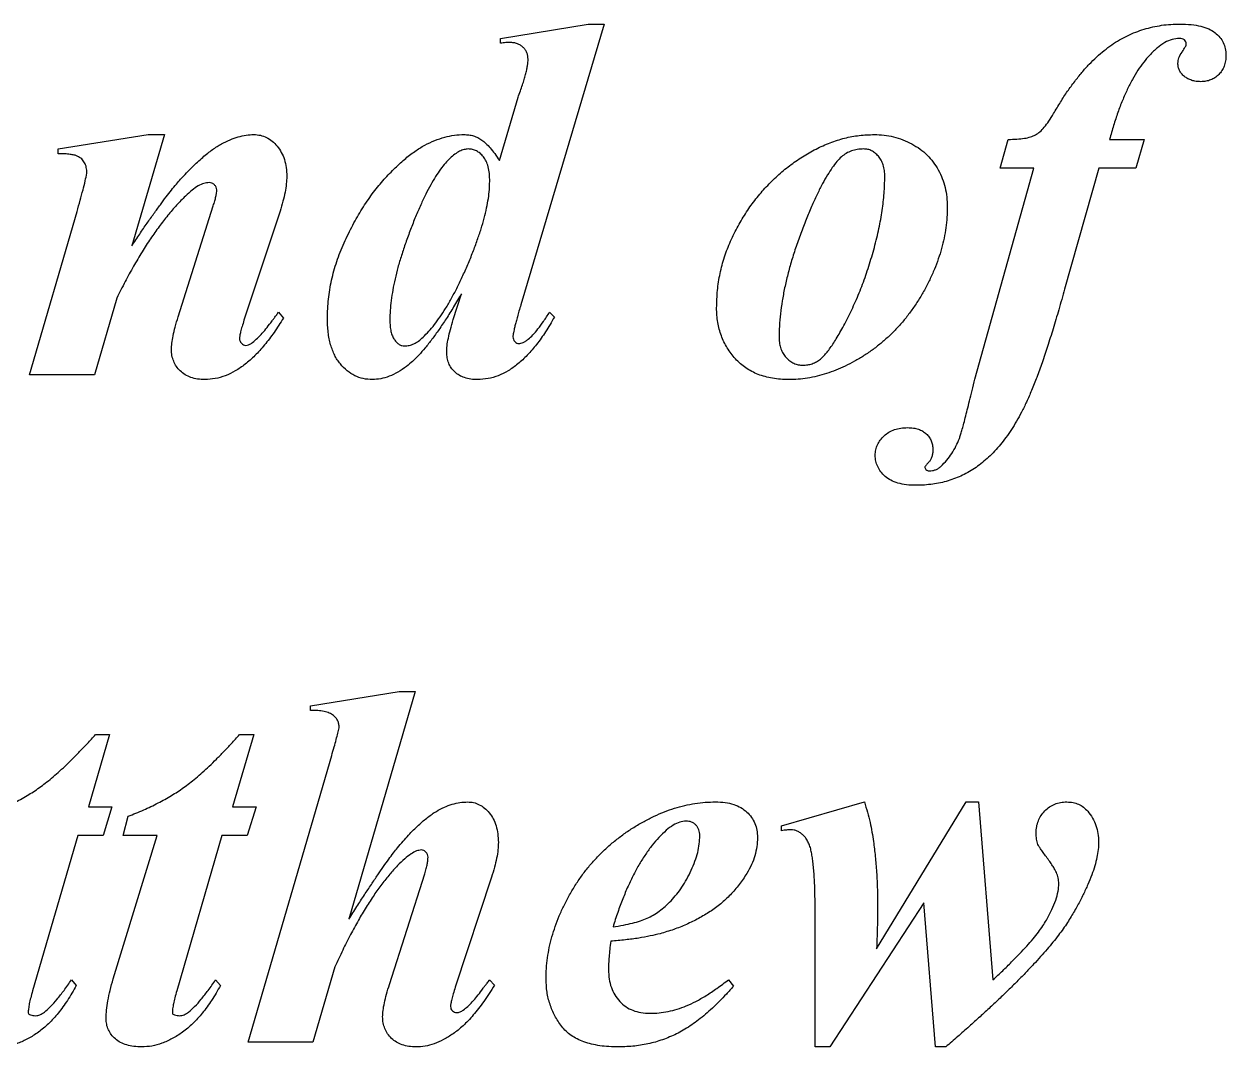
# Model space of a CAD drawing. Header units: inches. Extents: x -8.75 to 0, y -0.78 to 2.88.
# Drawn here: x -4.512 to -3.991, y 1.294 to 1.738 of the extents above; entities that cross this region are included whole.
import ezdxf

# ---------------------------------------------------------------- set-up
doc = ezdxf.new("R2010")
doc.units = ezdxf.units.IN
doc.header["$MEASUREMENT"] = 0

msp = doc.modelspace()

# ---------------------------------------------------------------- linework, layer by layer
at = {"color": 7, "linetype": 'Continuous', "lineweight": 25}
for p, q in [((-4.3054, 1.73146), (-4.26734, 1.73771)), ((-4.26041, 1.73771), (-4.29651, 1.61597)), ((-4.26734, 1.73771), (-4.26041, 1.73771)), ((-4.3054, 1.72938), (-4.3054, 1.73146)), ((-4.30579, 1.67853), (-4.29775, 1.70594)), ((-4.49706, 1.68355), (-4.45813, 1.6898)), ((-4.45107, 1.6898), (-4.4652, 1.64159)), ((-4.45813, 1.6898), (-4.45107, 1.6898)), ((-4.49706, 1.68146), (-4.49706, 1.68355)), ((-4.08873, 1.67521), (-4.08525, 1.68771)), ((-4.04124, 1.68771), (-4.02623, 1.68771)), ((-4.02623, 1.68771), (-4.02984, 1.67521)), ((-4.0997, 1.58377), (-4.07408, 1.67521)), ((-4.07408, 1.67521), (-4.08873, 1.67521)), ((-4.04596, 1.67521), (-4.06077, 1.62277)), ((-4.02984, 1.67521), (-4.04596, 1.67521)), ((-4.44511, 1.61073), (-4.42991, 1.65884)), ((-4.50956, 1.58563), (-4.48896, 1.65637)), ((-4.40094, 1.65659), (-4.41656, 1.60933)), ((-4.32584, 1.60959), (-4.32232, 1.62079)), ((-4.47171, 1.6189), (-4.48141, 1.58563)), ((-4.40156, 1.61271), (-4.39947, 1.61024)), ((-4.28408, 1.61271), (-4.28199, 1.61063)), ((-4.48141, 1.58563), (-4.50956, 1.58563)), ((-4.12141, 1.54536), (-4.12089, 1.54455)), ((-4.38769, 1.44209), (-4.34924, 1.44834)), ((-4.34231, 1.44834), (-4.37112, 1.34955)), ((-4.34924, 1.44834), (-4.34231, 1.44834)), ((-4.38769, 1.44001), (-4.38769, 1.44209)), ((-4.47486, 1.42959), (-4.48398, 1.39834)), ((-4.48095, 1.42959), (-4.47486, 1.42959)), ((-4.41236, 1.42959), (-4.42148, 1.39834)), ((-4.41845, 1.42959), (-4.41236, 1.42959)), ((-4.41477, 1.29626), (-4.37854, 1.42054)), ((-4.48398, 1.39834), (-4.47379, 1.39834)), ((-4.47379, 1.39834), (-4.47763, 1.38584)), ((-4.42148, 1.39834), (-4.41129, 1.39834)), ((-4.41129, 1.39834), (-4.41513, 1.38584)), ((-4.18352, 1.39001), (-4.14758, 1.40043)), ((-4.14228, 1.33672), (-4.10351, 1.40043)), ((-4.10351, 1.40043), (-4.09811, 1.40043)), ((-4.09811, 1.40043), (-4.09186, 1.32328)), ((-4.46894, 1.38584), (-4.46679, 1.39421)), ((-4.18352, 1.38793), (-4.18352, 1.39001)), ((-4.48867, 1.38584), (-4.50823, 1.31846)), ((-4.47763, 1.38584), (-4.48867, 1.38584)), ((-4.47324, 1.3237), (-4.45423, 1.38584)), ((-4.45423, 1.38584), (-4.46894, 1.38584)), ((-4.42617, 1.38584), (-4.44573, 1.31846)), ((-4.41513, 1.38584), (-4.42617, 1.38584)), ((-4.35348, 1.32132), (-4.33821, 1.36924)), ((-4.30924, 1.36778), (-4.32493, 1.32009)), ((-4.1218, 1.35661), (-4.16262, 1.29418)), ((-4.11679, 1.29418), (-4.1218, 1.35661)), ((-4.16894, 1.29418), (-4.16894, 1.35313)), ((-4.37714, 1.32891), (-4.38665, 1.29626)), ((-4.49137, 1.32334), (-4.48928, 1.3208)), ((-4.42887, 1.32334), (-4.42678, 1.3208)), ((-4.31005, 1.32334), (-4.30797, 1.32097)), ((-4.20644, 1.32334), (-4.20436, 1.32058)), ((-4.38665, 1.29626), (-4.41477, 1.29626)), ((-4.16262, 1.29418), (-4.16894, 1.29418)), ((-4.1123, 1.29418), (-4.11679, 1.29418))]:
    msp.add_line(p, q, dxfattribs=at)
for points, knots in [([(-4.06555, 1.69888), (-4.06455, 1.70056), (-4.06261, 1.70382), (-4.05959, 1.7085), (-4.05648, 1.71278), (-4.05336, 1.7167), (-4.05017, 1.72025), (-4.04696, 1.72344), (-4.0437, 1.72625), (-4.04039, 1.72871), (-4.03701, 1.73086), (-4.03352, 1.73266), (-4.02997, 1.73425), (-4.02631, 1.73552), (-4.02255, 1.73649), (-4.0187, 1.73721), (-4.01475, 1.73765), (-4.01208, 1.73769), (-4.01074, 1.73771)], [0, 0, 0, 0, 0.082735, 0.161183, 0.235602, 0.306921, 0.373681, 0.437744, 0.4984, 0.556255, 0.612266, 0.667806, 0.722579, 0.777119, 0.831776, 0.886978, 0.942944, 1, 1, 1, 1]), ([(-4.01074, 1.73771), (-4.0091, 1.73768), (-4.00607, 1.73762), (-4.00188, 1.7369), (-3.99835, 1.73579), (-3.99557, 1.73408), (-3.99344, 1.73203), (-3.99188, 1.7297), (-3.99097, 1.72704), (-3.99087, 1.72517), (-3.99081, 1.7242)], [0, 0, 0, 0, 0.180218, 0.334907, 0.469259, 0.586173, 0.693114, 0.79364, 0.893836, 1, 1, 1, 1]), ([(-4.01096, 1.73146), (-4.01203, 1.73137), (-4.01426, 1.73116), (-4.01754, 1.7297), (-4.02081, 1.72739), (-4.02279, 1.72536), (-4.02385, 1.72427)], [0, 0, 0, 0, 0.210371, 0.440381, 0.699409, 1, 1, 1, 1]), ([(-4.008, 1.72912), (-4.00803, 1.72945), (-4.0081, 1.73012), (-4.00884, 1.73087), (-4.00981, 1.73139), (-4.01056, 1.73144), (-4.01096, 1.73146)], [0, 0, 0, 0, 0.229409, 0.465522, 0.718445, 1, 1, 1, 1]), ([(-4.30123, 1.72971), (-4.30185, 1.72969), (-4.30324, 1.72967), (-4.30463, 1.72948), (-4.3054, 1.72938)], [0, 0, 0, 0, 0.443907, 1, 1, 1, 1]), ([(-4.29339, 1.72248), (-4.29341, 1.72297), (-4.29346, 1.72392), (-4.29385, 1.7253), (-4.29457, 1.72652), (-4.2955, 1.72764), (-4.29669, 1.72854), (-4.29803, 1.72925), (-4.29958, 1.72964), (-4.30066, 1.72968), (-4.30123, 1.72971)], [0, 0, 0, 0, 0.123269, 0.2398328, 0.3559167, 0.4778497, 0.6022909, 0.7279821, 0.8576961, 1, 1, 1, 1]), ([(-4.01165, 1.72066), (-4.01155, 1.72146), (-4.01132, 1.72324), (-4.01012, 1.7252), (-4.00903, 1.72667), (-4.00851, 1.7277), (-4.00808, 1.72846), (-4.00802, 1.72893), (-4.008, 1.72912)], [0, 0, 0, 0, 0.259359, 0.568471, 0.724282, 0.847646, 0.939766, 1, 1, 1, 1]), ([(-4.29775, 1.70594), (-4.29741, 1.70686), (-4.29675, 1.70865), (-4.29585, 1.71121), (-4.29509, 1.71359), (-4.29446, 1.71575), (-4.29401, 1.71773), (-4.29364, 1.71948), (-4.29343, 1.72105), (-4.2934, 1.72202), (-4.29339, 1.72248)], [0, 0, 0, 0, 0.17149, 0.332142, 0.475405, 0.607405, 0.724184, 0.830496, 0.920303, 1, 1, 1, 1]), ([(-4.02385, 1.72427), (-4.02475, 1.72325), (-4.02661, 1.72116), (-4.02909, 1.71761), (-4.03148, 1.71367), (-4.03367, 1.70927), (-4.03579, 1.70449), (-4.03777, 1.69928), (-4.03959, 1.69365), (-4.04068, 1.68974), (-4.04124, 1.68771)], [0, 0, 0, 0, 0.099452, 0.205113, 0.317687, 0.437391, 0.565429, 0.701836, 0.845932, 1, 1, 1, 1]), ([(-4.00172, 1.71271), (-4.00242, 1.71273), (-4.00375, 1.71276), (-4.00565, 1.71325), (-4.00737, 1.71395), (-4.00886, 1.71497), (-4.0101, 1.71618), (-4.01097, 1.71757), (-4.01158, 1.71906), (-4.01162, 1.72012), (-4.01165, 1.72066)], [0, 0, 0, 0, 0.147617, 0.282733, 0.412711, 0.540406, 0.664117, 0.775878, 0.886615, 1, 1, 1, 1]), ([(-3.99081, 1.7242), (-3.99085, 1.72336), (-3.99091, 1.72175), (-3.99151, 1.71947), (-3.9925, 1.71746), (-3.99388, 1.71576), (-3.99553, 1.71438), (-3.99744, 1.71344), (-3.99951, 1.71281), (-4.00096, 1.71275), (-4.00172, 1.71271)], [0, 0, 0, 0, 0.141373, 0.271902, 0.3946932, 0.5170472, 0.6379826, 0.7550465, 0.8732213, 1, 1, 1, 1]), ([(-4.08525, 1.68771), (-4.08398, 1.68772), (-4.08161, 1.68774), (-4.07835, 1.68809), (-4.07564, 1.68868), (-4.07335, 1.68958), (-4.07134, 1.69104), (-4.06943, 1.69309), (-4.06745, 1.69574), (-4.06622, 1.69778), (-4.06555, 1.69888)], [0, 0, 0, 0, 0.156535, 0.291088, 0.403666, 0.497803, 0.592801, 0.706305, 0.841924, 1, 1, 1, 1]), ([(-4.44404, 1.67046), (-4.44319, 1.67137), (-4.44156, 1.67312), (-4.43912, 1.67559), (-4.43678, 1.67784), (-4.43453, 1.67987), (-4.43236, 1.68166), (-4.43026, 1.68322), (-4.42829, 1.68462), (-4.42576, 1.68604), (-4.42274, 1.68755), (-4.41914, 1.68883), (-4.41566, 1.68963), (-4.41338, 1.68974), (-4.41227, 1.6898)], [0, 0, 0, 0, 0.096922, 0.187782, 0.272642, 0.351578, 0.425341, 0.493416, 0.556438, 0.614383, 0.721325, 0.820638, 0.912937, 1, 1, 1, 1]), ([(-4.41227, 1.6898), (-4.41131, 1.68973), (-4.40943, 1.68961), (-4.40673, 1.68861), (-4.40425, 1.687), (-4.4021, 1.68477), (-4.40028, 1.68208), (-4.39892, 1.67895), (-4.39815, 1.67542), (-4.39805, 1.67295), (-4.39801, 1.67167)], [0, 0, 0, 0, 0.11115, 0.220348, 0.332299, 0.453462, 0.580543, 0.710706, 0.849887, 1, 1, 1, 1]), ([(-4.3804, 1.61014), (-4.38031, 1.6129), (-4.38014, 1.61844), (-4.37869, 1.62668), (-4.37647, 1.63488), (-4.37324, 1.64285), (-4.36952, 1.65048), (-4.36546, 1.65757), (-4.36108, 1.66398), (-4.35649, 1.66969), (-4.35178, 1.67465), (-4.34722, 1.67897), (-4.3427, 1.68244), (-4.33831, 1.6852), (-4.33394, 1.68724), (-4.32965, 1.68873), (-4.32537, 1.68961), (-4.32252, 1.68974), (-4.32112, 1.6898)], [0, 0, 0, 0, 0.077147, 0.154624, 0.233275, 0.314144, 0.394438, 0.470385, 0.542388, 0.61097, 0.675117, 0.733484, 0.786256, 0.834058, 0.878285, 0.920578, 0.960784, 1, 1, 1, 1]), ([(-4.32112, 1.6898), (-4.32042, 1.68976), (-4.31905, 1.68969), (-4.31704, 1.68927), (-4.31517, 1.68851), (-4.31337, 1.68741), (-4.31156, 1.68593), (-4.30974, 1.6839), (-4.30774, 1.68143), (-4.30647, 1.67954), (-4.30579, 1.67853)], [0, 0, 0, 0, 0.10479, 0.2066, 0.306934, 0.407996, 0.5217, 0.657981, 0.817059, 1, 1, 1, 1]), ([(-4.21165, 1.6146), (-4.21157, 1.61714), (-4.21142, 1.62217), (-4.21024, 1.62958), (-4.20837, 1.63675), (-4.20567, 1.6436), (-4.20241, 1.6501), (-4.19877, 1.65625), (-4.19468, 1.66194), (-4.19017, 1.66718), (-4.18533, 1.67203), (-4.18008, 1.67635), (-4.1745, 1.68023), (-4.16863, 1.6836), (-4.16249, 1.68634), (-4.15621, 1.68835), (-4.1498, 1.68957), (-4.14548, 1.68972), (-4.14332, 1.6898)], [0, 0, 0, 0, 0.068373, 0.135108, 0.201218, 0.267276, 0.332787, 0.396645, 0.459164, 0.521042, 0.582325, 0.643264, 0.703651, 0.764819, 0.825173, 0.88396, 0.941824, 1, 1, 1, 1]), ([(-4.14332, 1.6898), (-4.1419, 1.68974), (-4.13907, 1.68964), (-4.1349, 1.68887), (-4.13086, 1.6876), (-4.12703, 1.6858), (-4.12344, 1.68364), (-4.12031, 1.68096), (-4.11764, 1.6779), (-4.11547, 1.67446), (-4.11373, 1.67076), (-4.11255, 1.66681), (-4.11175, 1.66268), (-4.11168, 1.65985), (-4.11165, 1.65842)], [0, 0, 0, 0, 0.085554, 0.169688, 0.253802, 0.339259, 0.42356, 0.504942, 0.585336, 0.66653, 0.748481, 0.83034, 0.913832, 1, 1, 1, 1]), ([(-4.31926, 1.68355), (-4.3199, 1.68349), (-4.32122, 1.68337), (-4.32322, 1.68258), (-4.32524, 1.68129), (-4.32653, 1.68017), (-4.32721, 1.67958)], [0, 0, 0, 0, 0.210073, 0.436002, 0.701852, 1, 1, 1, 1]), ([(-4.31002, 1.66948), (-4.31004, 1.67063), (-4.31009, 1.67276), (-4.31059, 1.67572), (-4.31146, 1.67819), (-4.31269, 1.68015), (-4.31412, 1.68168), (-4.31573, 1.68274), (-4.31745, 1.68345), (-4.31866, 1.68351), (-4.31926, 1.68355)], [0, 0, 0, 0, 0.182078, 0.340413, 0.476855, 0.597484, 0.707742, 0.807666, 0.904168, 1, 1, 1, 1]), ([(-4.14784, 1.68355), (-4.14878, 1.6835), (-4.15059, 1.68341), (-4.15318, 1.68279), (-4.15552, 1.68171), (-4.15685, 1.68066), (-4.15751, 1.68013)], [0, 0, 0, 0, 0.267997, 0.517347, 0.757714, 1, 1, 1, 1]), ([(-4.13873, 1.6715), (-4.13876, 1.67241), (-4.13881, 1.67413), (-4.13932, 1.67656), (-4.14021, 1.67866), (-4.14142, 1.68041), (-4.14286, 1.68176), (-4.14439, 1.68281), (-4.14609, 1.68344), (-4.14725, 1.68351), (-4.14784, 1.68355)], [0, 0, 0, 0, 0.1609435, 0.3074854, 0.4401531, 0.5652634, 0.6829995, 0.7919773, 0.894836, 1, 1, 1, 1]), ([(-4.48469, 1.6731), (-4.48472, 1.67393), (-4.48478, 1.67548), (-4.48556, 1.67761), (-4.48689, 1.67935), (-4.48855, 1.68037), (-4.49029, 1.68096), (-4.49213, 1.68125), (-4.49443, 1.68144), (-4.49613, 1.68145), (-4.49706, 1.68146)], [0, 0, 0, 0, 0.143692, 0.268193, 0.387578, 0.517103, 0.59867, 0.70577, 0.838043, 1, 1, 1, 1]), ([(-4.32721, 1.67958), (-4.32791, 1.67887), (-4.3294, 1.67737), (-4.33144, 1.67467), (-4.33358, 1.67153), (-4.3357, 1.66789), (-4.33786, 1.66376), (-4.34001, 1.65914), (-4.34225, 1.65405), (-4.34439, 1.64858), (-4.34644, 1.64299), (-4.34826, 1.63752), (-4.34985, 1.63229), (-4.35108, 1.62726), (-4.35206, 1.62248), (-4.35279, 1.61793), (-4.35324, 1.6136), (-4.35329, 1.61079), (-4.35331, 1.60943)], [0, 0, 0, 0, 0.039058, 0.083585, 0.133213, 0.188862, 0.24975, 0.316963, 0.38981, 0.468983, 0.548747, 0.624553, 0.69647, 0.76437, 0.828593, 0.889258, 0.946036, 1, 1, 1, 1]), ([(-4.15751, 1.68013), (-4.15818, 1.67947), (-4.15964, 1.67804), (-4.1616, 1.67536), (-4.1637, 1.67216), (-4.16583, 1.66836), (-4.16804, 1.66401), (-4.17028, 1.65905), (-4.17262, 1.65355), (-4.17494, 1.64756), (-4.17719, 1.64139), (-4.17914, 1.63523), (-4.18081, 1.62924), (-4.18219, 1.6234), (-4.18323, 1.6177), (-4.18398, 1.61216), (-4.18446, 1.60679), (-4.18453, 1.60325), (-4.18456, 1.60152)], [0, 0, 0, 0, 0.033249, 0.072559, 0.117666, 0.169098, 0.227007, 0.290985, 0.362132, 0.439493, 0.518973, 0.59539, 0.668972, 0.739827, 0.808386, 0.874496, 0.93831, 1, 1, 1, 1]), ([(-4.48896, 1.65637), (-4.48849, 1.65801), (-4.4876, 1.66114), (-4.48639, 1.66557), (-4.48542, 1.6695), (-4.48493, 1.67196), (-4.48469, 1.6731)], [0, 0, 0, 0, 0.297706, 0.565151, 0.797817, 1, 1, 1, 1]), ([(-4.4652, 1.64159), (-4.46406, 1.64328), (-4.46187, 1.64654), (-4.45869, 1.6512), (-4.4557, 1.65543), (-4.45291, 1.65923), (-4.45044, 1.66267), (-4.44811, 1.66564), (-4.44601, 1.6682), (-4.44466, 1.66975), (-4.44404, 1.67046)], [0, 0, 0, 0, 0.170885, 0.328423, 0.473151, 0.60457, 0.722896, 0.827784, 0.920751, 1, 1, 1, 1]), ([(-4.4317, 1.66896), (-4.43245, 1.66888), (-4.4341, 1.66871), (-4.43658, 1.66746), (-4.43928, 1.66561), (-4.44101, 1.66399), (-4.44195, 1.6631)], [0, 0, 0, 0, 0.18595, 0.410703, 0.678753, 1, 1, 1, 1]), ([(-4.42835, 1.66581), (-4.4284, 1.66621), (-4.42851, 1.66704), (-4.42934, 1.66803), (-4.43038, 1.66885), (-4.43126, 1.66893), (-4.4317, 1.66896)], [0, 0, 0, 0, 0.237424, 0.485936, 0.744903, 1, 1, 1, 1]), ([(-4.39801, 1.67167), (-4.39806, 1.67058), (-4.39816, 1.66828), (-4.39869, 1.66465), (-4.39967, 1.66072), (-4.4005, 1.65801), (-4.40094, 1.65659)], [0, 0, 0, 0, 0.211602, 0.448481, 0.711298, 1, 1, 1, 1]), ([(-4.33889, 1.60197), (-4.33807, 1.60279), (-4.33635, 1.60451), (-4.33391, 1.60744), (-4.33148, 1.61076), (-4.32903, 1.61448), (-4.32662, 1.61862), (-4.32427, 1.6232), (-4.32184, 1.62814), (-4.31955, 1.63341), (-4.3173, 1.63873), (-4.31543, 1.64393), (-4.31371, 1.64883), (-4.3124, 1.65348), (-4.31133, 1.65786), (-4.31058, 1.66197), (-4.31014, 1.66582), (-4.31006, 1.66829), (-4.31002, 1.66948)], [0, 0, 0, 0, 0.046849, 0.097576, 0.152756, 0.212232, 0.276295, 0.34511, 0.418793, 0.497432, 0.576186, 0.650511, 0.719564, 0.784401, 0.844447, 0.9007, 0.952007, 1, 1, 1, 1]), ([(-4.16666, 1.59243), (-4.16624, 1.59281), (-4.16533, 1.59362), (-4.164, 1.59509), (-4.16266, 1.5969), (-4.16118, 1.59897), (-4.1597, 1.60137), (-4.15809, 1.60404), (-4.15644, 1.60704), (-4.15413, 1.61149), (-4.15135, 1.61743), (-4.14825, 1.6249), (-4.14559, 1.63275), (-4.1432, 1.64083), (-4.14122, 1.64889), (-4.13982, 1.65674), (-4.13892, 1.66423), (-4.13879, 1.66912), (-4.13873, 1.6715)], [0, 0, 0, 0, 0.019705, 0.042924, 0.069319, 0.09916, 0.132071, 0.168505, 0.208627, 0.25247, 0.344777, 0.439194, 0.536414, 0.636224, 0.735117, 0.828115, 0.916399, 1, 1, 1, 1]), ([(-4.44195, 1.6631), (-4.44325, 1.66181), (-4.44592, 1.65915), (-4.44967, 1.6547), (-4.45345, 1.64987), (-4.45717, 1.64456), (-4.46087, 1.6388), (-4.46453, 1.63258), (-4.46821, 1.62593), (-4.47052, 1.62128), (-4.47171, 1.6189)], [0, 0, 0, 0, 0.1027659, 0.2109917, 0.3258082, 0.4462553, 0.5742688, 0.709207, 0.8507118, 1, 1, 1, 1]), ([(-4.42991, 1.65884), (-4.42967, 1.65958), (-4.42924, 1.66093), (-4.42875, 1.66283), (-4.42842, 1.66442), (-4.42837, 1.66538), (-4.42835, 1.66581)], [0, 0, 0, 0, 0.323477, 0.595772, 0.822213, 1, 1, 1, 1]), ([(-4.11165, 1.65842), (-4.11168, 1.65692), (-4.11175, 1.6539), (-4.11221, 1.64939), (-4.11301, 1.64487), (-4.11407, 1.64035), (-4.11549, 1.63583), (-4.11721, 1.63132), (-4.11925, 1.62681), (-4.12154, 1.62232), (-4.12408, 1.61795), (-4.1269, 1.61382), (-4.12986, 1.6099), (-4.13301, 1.6062), (-4.13641, 1.60279), (-4.14, 1.5996), (-4.14376, 1.59661), (-4.1477, 1.5939), (-4.15174, 1.59149), (-4.15579, 1.58933), (-4.15988, 1.58759), (-4.16397, 1.58612), (-4.16807, 1.58496), (-4.17217, 1.58415), (-4.17628, 1.58364), (-4.17903, 1.58358), (-4.1804, 1.58355)], [0, 0, 0, 0, 0.040288, 0.081046, 0.121912, 0.163592, 0.205763, 0.249164, 0.293302, 0.33884, 0.384474, 0.429222, 0.47316, 0.516609, 0.559725, 0.602707, 0.645492, 0.688706, 0.731235, 0.772081, 0.811808, 0.850842, 0.888714, 0.926191, 0.963211, 1, 1, 1, 1]), ([(-4.32232, 1.62079), (-4.32343, 1.61888), (-4.32557, 1.6152), (-4.32882, 1.61001), (-4.33193, 1.6053), (-4.33498, 1.60112), (-4.33788, 1.59741), (-4.34068, 1.59422), (-4.34334, 1.5915), (-4.34518, 1.58999), (-4.34605, 1.58928)], [0, 0, 0, 0, 0.166689, 0.321572, 0.463639, 0.593517, 0.712745, 0.819775, 0.914969, 1, 1, 1, 1]), ([(-4.06077, 1.62277), (-4.06161, 1.61979), (-4.06322, 1.61402), (-4.0657, 1.60572), (-4.06809, 1.59806), (-4.07047, 1.59106), (-4.07278, 1.58471), (-4.07501, 1.57902), (-4.07719, 1.57397), (-4.07935, 1.56953), (-4.08154, 1.56555), (-4.08378, 1.56189), (-4.08613, 1.55851), (-4.08854, 1.55537), (-4.09105, 1.55249), (-4.09365, 1.54988), (-4.09636, 1.54754), (-4.09914, 1.54544), (-4.10201, 1.54359), (-4.10501, 1.54205), (-4.10809, 1.54068), (-4.11129, 1.53964), (-4.11457, 1.53872), (-4.11799, 1.53816), (-4.12149, 1.53779), (-4.12386, 1.53774), (-4.12506, 1.53771)], [0, 0, 0, 0, 0.080645, 0.155714, 0.225223, 0.289281, 0.347829, 0.4009, 0.448281, 0.490676, 0.529314, 0.566427, 0.602114, 0.63631, 0.6693, 0.701218, 0.732218, 0.762236, 0.791664, 0.820939, 0.849872, 0.879046, 0.908541, 0.938318, 0.968946, 1, 1, 1, 1]), ([(-4.29651, 1.61597), (-4.29679, 1.61507), (-4.29732, 1.61336), (-4.29796, 1.61092), (-4.29863, 1.60878), (-4.29905, 1.60688), (-4.29947, 1.6053), (-4.29972, 1.60399), (-4.2999, 1.60297), (-4.29994, 1.60238), (-4.29996, 1.60213)], [0, 0, 0, 0, 0.197618, 0.375176, 0.531751, 0.667775, 0.782785, 0.875781, 0.947368, 1, 1, 1, 1]), ([(-4.44801, 1.59663), (-4.44796, 1.59751), (-4.44784, 1.59949), (-4.44729, 1.60274), (-4.44636, 1.60655), (-4.44555, 1.60927), (-4.44511, 1.61073)], [0, 0, 0, 0, 0.183214, 0.411654, 0.683026, 1, 1, 1, 1]), ([(-4.39947, 1.61024), (-4.4008, 1.60813), (-4.40333, 1.6041), (-4.40748, 1.59866), (-4.41163, 1.59401), (-4.41588, 1.59024), (-4.42016, 1.58724), (-4.42454, 1.58512), (-4.429, 1.58381), (-4.43201, 1.58363), (-4.43349, 1.58355)], [0, 0, 0, 0, 0.165262, 0.316603, 0.45397, 0.57917, 0.693818, 0.800285, 0.901451, 1, 1, 1, 1]), ([(-4.40497, 1.60819), (-4.40477, 1.60847), (-4.40431, 1.60911), (-4.40353, 1.61013), (-4.40261, 1.61136), (-4.40193, 1.61224), (-4.40156, 1.61271)], [0, 0, 0, 0, 0.18485, 0.41446, 0.680809, 1, 1, 1, 1]), ([(-4.28199, 1.61063), (-4.28323, 1.60849), (-4.28558, 1.6044), (-4.28954, 1.59889), (-4.29354, 1.59418), (-4.29765, 1.59032), (-4.30188, 1.5873), (-4.30622, 1.58515), (-4.31069, 1.58379), (-4.31372, 1.58363), (-4.31523, 1.58355)], [0, 0, 0, 0, 0.164793, 0.315414, 0.4521, 0.576701, 0.691101, 0.797725, 0.899554, 1, 1, 1, 1]), ([(-4.29335, 1.60103), (-4.29267, 1.60164), (-4.29113, 1.60301), (-4.28895, 1.60564), (-4.28656, 1.60894), (-4.28494, 1.61139), (-4.28408, 1.61271)], [0, 0, 0, 0, 0.184584, 0.411206, 0.683426, 1, 1, 1, 1]), ([(-4.1804, 1.58355), (-4.1816, 1.58357), (-4.18396, 1.58361), (-4.18738, 1.58404), (-4.19059, 1.58476), (-4.19361, 1.58573), (-4.19642, 1.587), (-4.199, 1.58857), (-4.20138, 1.59041), (-4.20351, 1.59253), (-4.20542, 1.59483), (-4.20709, 1.59728), (-4.20851, 1.59987), (-4.20963, 1.60258), (-4.21058, 1.6054), (-4.21116, 1.60837), (-4.21158, 1.61144), (-4.21162, 1.61354), (-4.21165, 1.6146)], [0, 0, 0, 0, 0.072878, 0.142298, 0.208199, 0.271692, 0.33365, 0.394303, 0.454151, 0.514931, 0.575502, 0.635011, 0.694027, 0.75313, 0.812473, 0.873468, 0.935645, 1, 1, 1, 1]), ([(-4.41656, 1.60933), (-4.41685, 1.60838), (-4.41736, 1.60669), (-4.418, 1.60441), (-4.41839, 1.60266), (-4.41848, 1.60166), (-4.41852, 1.60125)], [0, 0, 0, 0, 0.355168, 0.638877, 0.854433, 1, 1, 1, 1]), ([(-4.41334, 1.59927), (-4.41263, 1.59984), (-4.41117, 1.60104), (-4.4091, 1.60315), (-4.407, 1.60553), (-4.40567, 1.60728), (-4.40497, 1.60819)], [0, 0, 0, 0, 0.222262, 0.462498, 0.72018, 1, 1, 1, 1]), ([(-4.36093, 1.58355), (-4.36226, 1.58362), (-4.36486, 1.58377), (-4.36858, 1.58513), (-4.37197, 1.58729), (-4.3744, 1.58978), (-4.37615, 1.5921), (-4.3773, 1.59411), (-4.37821, 1.59633), (-4.37905, 1.59871), (-4.37966, 1.6013), (-4.38007, 1.60408), (-4.38034, 1.60704), (-4.38038, 1.60909), (-4.3804, 1.61014)], [0, 0, 0, 0, 0.107255, 0.210945, 0.317543, 0.430964, 0.491424, 0.553406, 0.618559, 0.686565, 0.758175, 0.833959, 0.91447, 1, 1, 1, 1]), ([(-4.35331, 1.60943), (-4.35329, 1.60852), (-4.35324, 1.60684), (-4.3529, 1.6045), (-4.3523, 1.60252), (-4.35145, 1.60092), (-4.35042, 1.59971), (-4.34935, 1.59879), (-4.34818, 1.59822), (-4.34736, 1.59816), (-4.34697, 1.59813)], [0, 0, 0, 0, 0.189628, 0.353585, 0.497208, 0.621783, 0.731936, 0.829237, 0.917058, 1, 1, 1, 1]), ([(-4.32867, 1.5954), (-4.32864, 1.59632), (-4.32857, 1.59836), (-4.32794, 1.60164), (-4.32707, 1.60546), (-4.32627, 1.60815), (-4.32584, 1.60959)], [0, 0, 0, 0, 0.190928, 0.420589, 0.689836, 1, 1, 1, 1]), ([(-4.41852, 1.60125), (-4.41847, 1.6009), (-4.41837, 1.60016), (-4.41768, 1.59924), (-4.41681, 1.59856), (-4.41613, 1.59844), (-4.41581, 1.59839)], [0, 0, 0, 0, 0.249564, 0.517955, 0.78011, 1, 1, 1, 1]), ([(-4.34697, 1.59813), (-4.34629, 1.59817), (-4.34488, 1.59825), (-4.34285, 1.59909), (-4.34078, 1.60026), (-4.33955, 1.60138), (-4.33889, 1.60197)], [0, 0, 0, 0, 0.221935, 0.457154, 0.712169, 1, 1, 1, 1]), ([(-4.29996, 1.60213), (-4.29993, 1.60176), (-4.29985, 1.60099), (-4.2992, 1.60003), (-4.29836, 1.59935), (-4.29769, 1.59923), (-4.29739, 1.59917)], [0, 0, 0, 0, 0.262492, 0.532474, 0.787936, 1, 1, 1, 1]), ([(-4.29739, 1.59917), (-4.29708, 1.5992), (-4.29644, 1.59927), (-4.29543, 1.59962), (-4.29439, 1.60022), (-4.29372, 1.60075), (-4.29335, 1.60103)], [0, 0, 0, 0, 0.2037418, 0.4315322, 0.6960045, 1, 1, 1, 1]), ([(-4.18456, 1.60152), (-4.18453, 1.6007), (-4.18447, 1.59912), (-4.18384, 1.59688), (-4.18292, 1.59484), (-4.18155, 1.59308), (-4.17997, 1.59163), (-4.17818, 1.59059), (-4.17627, 1.58989), (-4.17492, 1.58983), (-4.17424, 1.5898)], [0, 0, 0, 0, 0.141117, 0.271235, 0.399612, 0.526778, 0.652943, 0.768103, 0.883172, 1, 1, 1, 1]), ([(-4.43349, 1.58355), (-4.43457, 1.58358), (-4.43662, 1.58365), (-4.43952, 1.5844), (-4.44208, 1.58555), (-4.44421, 1.58721), (-4.44593, 1.58919), (-4.44711, 1.59149), (-4.4479, 1.59398), (-4.44797, 1.59574), (-4.44801, 1.59663)], [0, 0, 0, 0, 0.147078, 0.280065, 0.40603, 0.527558, 0.646344, 0.760367, 0.878039, 1, 1, 1, 1]), ([(-4.41581, 1.59839), (-4.4154, 1.59844), (-4.41452, 1.59855), (-4.41375, 1.59902), (-4.41334, 1.59927)], [0, 0, 0, 0, 0.462123, 1, 1, 1, 1]), ([(-4.31523, 1.58355), (-4.31624, 1.58357), (-4.31817, 1.58362), (-4.32087, 1.58431), (-4.32326, 1.58529), (-4.32523, 1.58679), (-4.32678, 1.58859), (-4.32787, 1.59066), (-4.32855, 1.59296), (-4.32863, 1.59457), (-4.32867, 1.5954)], [0, 0, 0, 0, 0.150115, 0.286072, 0.410864, 0.531673, 0.648208, 0.761342, 0.877062, 1, 1, 1, 1]), ([(-4.17424, 1.5898), (-4.17355, 1.58983), (-4.17218, 1.58989), (-4.17018, 1.59039), (-4.16832, 1.59124), (-4.16721, 1.59203), (-4.16666, 1.59243)], [0, 0, 0, 0, 0.2553774, 0.5014123, 0.7506427, 1, 1, 1, 1]), ([(-4.34605, 1.58928), (-4.3473, 1.5884), (-4.34968, 1.58673), (-4.35347, 1.58493), (-4.35721, 1.58376), (-4.35971, 1.58362), (-4.36093, 1.58355)], [0, 0, 0, 0, 0.2813673, 0.5374457, 0.7739269, 1, 1, 1, 1]), ([(-4.10637, 1.55806), (-4.10621, 1.55855), (-4.10582, 1.55968), (-4.10524, 1.56164), (-4.10457, 1.56411), (-4.10379, 1.56707), (-4.1029, 1.57053), (-4.10195, 1.5745), (-4.10081, 1.57896), (-4.10008, 1.58211), (-4.0997, 1.58377)], [0, 0, 0, 0, 0.0581024, 0.1348328, 0.2314142, 0.3466922, 0.4806781, 0.6345685, 0.8074713, 1, 1, 1, 1]), ([(-4.1429, 1.5507), (-4.14286, 1.55149), (-4.14278, 1.55306), (-4.14199, 1.5553), (-4.14075, 1.55737), (-4.13905, 1.55921), (-4.13697, 1.56078), (-4.13453, 1.56194), (-4.13175, 1.56259), (-4.12981, 1.56267), (-4.1288, 1.56271)], [0, 0, 0, 0, 0.114104, 0.227332, 0.341218, 0.462919, 0.589106, 0.718226, 0.852892, 1, 1, 1, 1]), ([(-4.1288, 1.56271), (-4.12797, 1.56269), (-4.1264, 1.56264), (-4.12419, 1.56211), (-4.12228, 1.56126), (-4.1207, 1.56008), (-4.11945, 1.55864), (-4.11856, 1.557), (-4.11796, 1.5552), (-4.11792, 1.55393), (-4.1179, 1.55327)], [0, 0, 0, 0, 0.152755, 0.290909, 0.41656, 0.536896, 0.653498, 0.765704, 0.879247, 1, 1, 1, 1]), ([(-4.1179, 1.55327), (-4.11791, 1.5527), (-4.11794, 1.55161), (-4.11826, 1.55008), (-4.11881, 1.54878), (-4.11959, 1.54776), (-4.12041, 1.54702), (-4.12089, 1.54629), (-4.12132, 1.54582), (-4.12139, 1.54549), (-4.12141, 1.54536)], [0, 0, 0, 0, 0.193333, 0.364775, 0.519719, 0.665397, 0.791611, 0.887761, 0.958475, 1, 1, 1, 1]), ([(-4.11435, 1.54598), (-4.11349, 1.54684), (-4.11179, 1.54854), (-4.10963, 1.55146), (-4.10778, 1.55463), (-4.10685, 1.55691), (-4.10637, 1.55806)], [0, 0, 0, 0, 0.24924, 0.494558, 0.744347, 1, 1, 1, 1]), ([(-4.12506, 1.53771), (-4.1265, 1.53774), (-4.12918, 1.5378), (-4.13291, 1.53856), (-4.13607, 1.53973), (-4.13858, 1.54146), (-4.14049, 1.54351), (-4.14188, 1.54574), (-4.14276, 1.54816), (-4.14285, 1.54985), (-4.1429, 1.5507)], [0, 0, 0, 0, 0.173915, 0.325635, 0.458546, 0.579703, 0.691405, 0.796561, 0.896838, 1, 1, 1, 1]), ([(-4.12089, 1.54455), (-4.12068, 1.54439), (-4.12027, 1.54406), (-4.11975, 1.544), (-4.11949, 1.54396)], [0, 0, 0, 0, 0.503339, 1, 1, 1, 1]), ([(-4.11949, 1.54396), (-4.119, 1.54399), (-4.11804, 1.54403), (-4.11668, 1.54445), (-4.11541, 1.54505), (-4.11471, 1.54567), (-4.11435, 1.54598)], [0, 0, 0, 0, 0.2599402, 0.505741, 0.7501913, 1, 1, 1, 1]), ([(-4.37776, 1.43786), (-4.37835, 1.43825), (-4.37962, 1.43908), (-4.38196, 1.43974), (-4.38469, 1.44009), (-4.38665, 1.44004), (-4.38769, 1.44001)], [0, 0, 0, 0, 0.204337, 0.435005, 0.69821, 1, 1, 1, 1]), ([(-4.37529, 1.43259), (-4.37532, 1.43312), (-4.37538, 1.43416), (-4.37583, 1.43562), (-4.37665, 1.43688), (-4.37739, 1.43753), (-4.37776, 1.43786)], [0, 0, 0, 0, 0.265526, 0.514444, 0.752194, 1, 1, 1, 1]), ([(-4.52929, 1.39421), (-4.52703, 1.3951), (-4.52263, 1.39685), (-4.51637, 1.39986), (-4.51059, 1.40308), (-4.50607, 1.406), (-4.50261, 1.40861), (-4.49987, 1.41077), (-4.49705, 1.41328), (-4.49406, 1.41599), (-4.49096, 1.419), (-4.48775, 1.42231), (-4.48436, 1.42583), (-4.4821, 1.42832), (-4.48095, 1.42959)], [0, 0, 0, 0, 0.120172, 0.234507, 0.343418, 0.447385, 0.500336, 0.558038, 0.620076, 0.686978, 0.757998, 0.833949, 0.914855, 1, 1, 1, 1]), ([(-4.46679, 1.39421), (-4.46453, 1.3951), (-4.46013, 1.39685), (-4.45387, 1.39986), (-4.44809, 1.40308), (-4.44357, 1.406), (-4.44011, 1.40861), (-4.43737, 1.41077), (-4.43455, 1.41328), (-4.43156, 1.41599), (-4.42846, 1.419), (-4.42525, 1.42231), (-4.42186, 1.42583), (-4.4196, 1.42832), (-4.41845, 1.42959)], [0, 0, 0, 0, 0.120172, 0.234507, 0.343418, 0.447385, 0.500336, 0.558038, 0.620076, 0.686978, 0.757998, 0.833949, 0.914855, 1, 1, 1, 1]), ([(-4.37854, 1.42054), (-4.37818, 1.42178), (-4.37749, 1.42409), (-4.37664, 1.42735), (-4.37586, 1.43011), (-4.37547, 1.43182), (-4.37529, 1.43259)], [0, 0, 0, 0, 0.3096075, 0.5798246, 0.8095431, 1, 1, 1, 1]), ([(-4.34999, 1.38057), (-4.34919, 1.38151), (-4.34765, 1.38332), (-4.34535, 1.3859), (-4.34309, 1.38821), (-4.34094, 1.3903), (-4.33889, 1.39216), (-4.33692, 1.39379), (-4.33502, 1.39516), (-4.33267, 1.39667), (-4.32978, 1.39814), (-4.32635, 1.39947), (-4.32296, 1.40026), (-4.32072, 1.40037), (-4.31962, 1.40043)], [0, 0, 0, 0, 0.098594, 0.190898, 0.276935, 0.356828, 0.430658, 0.499201, 0.561431, 0.618084, 0.722633, 0.821089, 0.911954, 1, 1, 1, 1]), ([(-4.31962, 1.40043), (-4.31873, 1.40038), (-4.31697, 1.40027), (-4.31446, 1.39928), (-4.31215, 1.39776), (-4.3101, 1.39565), (-4.30839, 1.39306), (-4.30712, 1.39002), (-4.30643, 1.38657), (-4.30633, 1.38414), (-4.30628, 1.38288)], [0, 0, 0, 0, 0.108195, 0.214475, 0.325674, 0.444897, 0.572296, 0.703214, 0.845636, 1, 1, 1, 1]), ([(-4.28561, 1.32367), (-4.28557, 1.32519), (-4.28551, 1.32824), (-4.28499, 1.3328), (-4.28424, 1.33738), (-4.28306, 1.34193), (-4.28164, 1.34651), (-4.27986, 1.35106), (-4.27782, 1.35564), (-4.27541, 1.36016), (-4.27277, 1.3646), (-4.26988, 1.36883), (-4.26673, 1.37283), (-4.26335, 1.37659), (-4.25976, 1.38017), (-4.25591, 1.38347), (-4.25186, 1.38659), (-4.24759, 1.38943), (-4.2432, 1.39197), (-4.23879, 1.39424), (-4.23437, 1.39617), (-4.22992, 1.3977), (-4.22549, 1.39891), (-4.22104, 1.3998), (-4.21659, 1.40034), (-4.21361, 1.4004), (-4.21214, 1.40043)], [0, 0, 0, 0, 0.039082, 0.078362, 0.117989, 0.158248, 0.199189, 0.24105, 0.28388, 0.328057, 0.3726, 0.416552, 0.459861, 0.503325, 0.546527, 0.59004, 0.633619, 0.677877, 0.721755, 0.764051, 0.805409, 0.845552, 0.884872, 0.923553, 0.962033, 1, 1, 1, 1]), ([(-4.21214, 1.40043), (-4.21072, 1.40039), (-4.20805, 1.40032), (-4.20433, 1.39945), (-4.20112, 1.39811), (-4.19852, 1.39614), (-4.19647, 1.3938), (-4.19497, 1.39113), (-4.1941, 1.38814), (-4.19399, 1.38607), (-4.19394, 1.385)], [0, 0, 0, 0, 0.157556, 0.296643, 0.423401, 0.542675, 0.6567, 0.76879, 0.880952, 1, 1, 1, 1]), ([(-4.14758, 1.40043), (-4.14713, 1.39893), (-4.14623, 1.396), (-4.14512, 1.39165), (-4.14427, 1.38742), (-4.14385, 1.38464), (-4.14365, 1.38327)], [0, 0, 0, 0, 0.265917, 0.521276, 0.764347, 1, 1, 1, 1]), ([(-4.07311, 1.38702), (-4.07307, 1.38792), (-4.073, 1.38969), (-4.07223, 1.39222), (-4.07106, 1.39454), (-4.06938, 1.39657), (-4.0674, 1.39831), (-4.06508, 1.39953), (-4.06253, 1.40032), (-4.06074, 1.40039), (-4.05982, 1.40043)], [0, 0, 0, 0, 0.1288, 0.251145, 0.372863, 0.4982, 0.624327, 0.745395, 0.869659, 1, 1, 1, 1]), ([(-4.05982, 1.40043), (-4.05892, 1.40038), (-4.05717, 1.40029), (-4.0547, 1.39951), (-4.05249, 1.39826), (-4.05135, 1.39704), (-4.05077, 1.39642)], [0, 0, 0, 0, 0.265587, 0.512405, 0.752218, 1, 1, 1, 1]), ([(-4.22493, 1.39209), (-4.22584, 1.39199), (-4.2278, 1.39177), (-4.2307, 1.3903), (-4.23374, 1.38805), (-4.23564, 1.38609), (-4.23668, 1.38503)], [0, 0, 0, 0, 0.195013, 0.416861, 0.68378, 1, 1, 1, 1]), ([(-4.21894, 1.38575), (-4.21895, 1.38621), (-4.21898, 1.38711), (-4.21933, 1.38837), (-4.21982, 1.38951), (-4.22061, 1.39042), (-4.22151, 1.39118), (-4.22255, 1.39171), (-4.2237, 1.39205), (-4.22451, 1.39208), (-4.22493, 1.39209)], [0, 0, 0, 0, 0.142801, 0.272978, 0.397465, 0.51751, 0.637554, 0.753126, 0.873718, 1, 1, 1, 1]), ([(-4.05077, 1.39642), (-4.05004, 1.39545), (-4.0486, 1.39352), (-4.0471, 1.39024), (-4.04618, 1.38673), (-4.04608, 1.38431), (-4.04602, 1.38308)], [0, 0, 0, 0, 0.252425, 0.498304, 0.744677, 1, 1, 1, 1]), ([(-4.17952, 1.38835), (-4.18012, 1.38833), (-4.18146, 1.38828), (-4.18279, 1.38805), (-4.18352, 1.38793)], [0, 0, 0, 0, 0.444878, 1, 1, 1, 1]), ([(-4.1706, 1.37897), (-4.17077, 1.37971), (-4.1711, 1.38111), (-4.17191, 1.38301), (-4.17282, 1.38468), (-4.17403, 1.38597), (-4.17529, 1.38703), (-4.17664, 1.38781), (-4.17807, 1.38824), (-4.17904, 1.38831), (-4.17952, 1.38835)], [0, 0, 0, 0, 0.16118, 0.307011, 0.4413, 0.566326, 0.683531, 0.792751, 0.897118, 1, 1, 1, 1]), ([(-4.07232, 1.38197), (-4.07255, 1.38273), (-4.07304, 1.38438), (-4.07308, 1.3861), (-4.07311, 1.38702)], [0, 0, 0, 0, 0.465173, 1, 1, 1, 1]), ([(-4.30628, 1.38288), (-4.30632, 1.3818), (-4.30641, 1.37952), (-4.30702, 1.37592), (-4.30792, 1.37195), (-4.30878, 1.36921), (-4.30924, 1.36778)], [0, 0, 0, 0, 0.209004, 0.443557, 0.70733, 1, 1, 1, 1]), ([(-4.25657, 1.34626), (-4.25506, 1.34649), (-4.2522, 1.34693), (-4.24822, 1.34782), (-4.24475, 1.34875), (-4.24175, 1.34994), (-4.23902, 1.35134), (-4.23644, 1.35311), (-4.23385, 1.35515), (-4.23133, 1.3576), (-4.22889, 1.36039), (-4.2266, 1.36354), (-4.22449, 1.36702), (-4.22261, 1.37078), (-4.221, 1.37463), (-4.2198, 1.37843), (-4.21908, 1.38213), (-4.21899, 1.38456), (-4.21894, 1.38575)], [0, 0, 0, 0, 0.076865, 0.145034, 0.205136, 0.257311, 0.307089, 0.35899, 0.414116, 0.473151, 0.535406, 0.600225, 0.668527, 0.740015, 0.811443, 0.877706, 0.940411, 1, 1, 1, 1]), ([(-4.23668, 1.38503), (-4.23768, 1.38391), (-4.23972, 1.3816), (-4.24249, 1.37773), (-4.24518, 1.37348), (-4.2477, 1.36881), (-4.25015, 1.36377), (-4.25241, 1.3583), (-4.25461, 1.35245), (-4.2559, 1.34836), (-4.25657, 1.34626)], [0, 0, 0, 0, 0.102496, 0.210714, 0.32463, 0.445355, 0.572975, 0.707181, 0.84953, 1, 1, 1, 1]), ([(-4.19394, 1.385), (-4.194, 1.38367), (-4.19411, 1.38101), (-4.19501, 1.37705), (-4.19643, 1.37314), (-4.19782, 1.37069), (-4.19853, 1.36944)], [0, 0, 0, 0, 0.242528, 0.485953, 0.737487, 1, 1, 1, 1]), ([(-4.14365, 1.38327), (-4.14337, 1.38113), (-4.14279, 1.37668), (-4.14227, 1.36973), (-4.14189, 1.36227), (-4.14187, 1.35712), (-4.14186, 1.35446)], [0, 0, 0, 0, 0.224755, 0.465542, 0.723895, 1, 1, 1, 1]), ([(-4.04602, 1.38308), (-4.04606, 1.382), (-4.04615, 1.37976), (-4.04675, 1.3763), (-4.04766, 1.3726), (-4.04898, 1.36866), (-4.05069, 1.3645), (-4.05276, 1.36009), (-4.05516, 1.35544), (-4.05748, 1.35142), (-4.05955, 1.34803), (-4.06141, 1.34534), (-4.06351, 1.34253), (-4.06586, 1.33959), (-4.06838, 1.33648), (-4.07121, 1.33329), (-4.07425, 1.32996), (-4.07753, 1.32648), (-4.08106, 1.3229), (-4.08482, 1.31916), (-4.08881, 1.3153), (-4.09305, 1.31133), (-4.09752, 1.30722), (-4.10222, 1.30297), (-4.10718, 1.29861), (-4.11057, 1.29567), (-4.1123, 1.29418)], [0, 0, 0, 0, 0.028431, 0.059206, 0.092578, 0.12911, 0.168715, 0.211421, 0.257577, 0.307142, 0.33379, 0.362653, 0.393384, 0.426647, 0.461883, 0.499259, 0.539233, 0.581007, 0.625603, 0.672021, 0.721081, 0.772187, 0.825544, 0.881561, 0.939648, 1, 1, 1, 1]), ([(-4.06327, 1.36504), (-4.06332, 1.36585), (-4.06343, 1.36751), (-4.06417, 1.36956), (-4.06507, 1.3713), (-4.06603, 1.37286), (-4.06723, 1.37466), (-4.06866, 1.37654), (-4.07002, 1.37837), (-4.07108, 1.37994), (-4.07187, 1.38106), (-4.0722, 1.38172), (-4.07232, 1.38197)], [0, 0, 0, 0, 0.124332, 0.254807, 0.331755, 0.425433, 0.53616, 0.665119, 0.789406, 0.886707, 0.956665, 1, 1, 1, 1]), ([(-4.37112, 1.34955), (-4.36995, 1.35138), (-4.3677, 1.3549), (-4.36446, 1.35996), (-4.36141, 1.36451), (-4.35866, 1.36864), (-4.35617, 1.3723), (-4.35387, 1.37545), (-4.35188, 1.37819), (-4.35058, 1.37982), (-4.34999, 1.38057)], [0, 0, 0, 0, 0.173877, 0.333793, 0.479504, 0.611991, 0.729823, 0.833527, 0.924039, 1, 1, 1, 1]), ([(-4.33967, 1.37959), (-4.34037, 1.37949), (-4.34197, 1.37925), (-4.34439, 1.37781), (-4.34712, 1.37562), (-4.34897, 1.3738), (-4.34999, 1.37279)], [0, 0, 0, 0, 0.166187, 0.382288, 0.65827, 1, 1, 1, 1]), ([(-4.33674, 1.37644), (-4.33679, 1.37684), (-4.33687, 1.37766), (-4.33763, 1.37863), (-4.33852, 1.37947), (-4.3393, 1.37955), (-4.33967, 1.37959)], [0, 0, 0, 0, 0.253161, 0.511631, 0.767134, 1, 1, 1, 1]), ([(-4.33821, 1.36924), (-4.33799, 1.37001), (-4.33757, 1.37142), (-4.33711, 1.37338), (-4.33683, 1.37502), (-4.33677, 1.376), (-4.33674, 1.37644)], [0, 0, 0, 0, 0.326208, 0.598677, 0.822608, 1, 1, 1, 1]), ([(-4.16894, 1.35313), (-4.16895, 1.35457), (-4.16896, 1.35735), (-4.16902, 1.36135), (-4.16915, 1.36506), (-4.16935, 1.36844), (-4.16956, 1.37152), (-4.16986, 1.37428), (-4.17017, 1.37674), (-4.17046, 1.37826), (-4.1706, 1.37897)], [0, 0, 0, 0, 0.166934, 0.321333, 0.463249, 0.595251, 0.713558, 0.820838, 0.915805, 1, 1, 1, 1]), ([(-4.34999, 1.37279), (-4.35114, 1.37156), (-4.35351, 1.369), (-4.35688, 1.36472), (-4.3603, 1.35999), (-4.36367, 1.35472), (-4.36706, 1.34899), (-4.37044, 1.34275), (-4.37387, 1.33603), (-4.37603, 1.33133), (-4.37714, 1.32891)], [0, 0, 0, 0, 0.097381, 0.201941, 0.314889, 0.435268, 0.563663, 0.700252, 0.84603, 1, 1, 1, 1]), ([(-4.19853, 1.36944), (-4.19962, 1.36778), (-4.20178, 1.36452), (-4.2056, 1.3601), (-4.20981, 1.35616), (-4.21448, 1.35279), (-4.21945, 1.34981), (-4.22474, 1.34727), (-4.23028, 1.34501), (-4.23414, 1.34387), (-4.23609, 1.3433)], [0, 0, 0, 0, 0.126688, 0.250228, 0.372514, 0.49468, 0.617641, 0.742739, 0.869822, 1, 1, 1, 1]), ([(-4.09186, 1.32328), (-4.09043, 1.32459), (-4.08767, 1.32712), (-4.08383, 1.33092), (-4.08036, 1.33449), (-4.07725, 1.33781), (-4.07453, 1.34093), (-4.07223, 1.34387), (-4.07025, 1.34654), (-4.06827, 1.34978), (-4.06632, 1.35349), (-4.0646, 1.35767), (-4.06349, 1.36147), (-4.06334, 1.36391), (-4.06327, 1.36504)], [0, 0, 0, 0, 0.112498, 0.216486, 0.312924, 0.400521, 0.480274, 0.552315, 0.616677, 0.672834, 0.772058, 0.858883, 0.934341, 1, 1, 1, 1]), ([(-4.14186, 1.35446), (-4.14187, 1.35337), (-4.14189, 1.35091), (-4.14195, 1.34686), (-4.14208, 1.34204), (-4.14221, 1.33858), (-4.14228, 1.33672)], [0, 0, 0, 0, 0.185269, 0.41458, 0.686149, 1, 1, 1, 1]), ([(-4.25755, 1.34001), (-4.2577, 1.33883), (-4.25798, 1.33657), (-4.25826, 1.33333), (-4.25848, 1.33041), (-4.25851, 1.32857), (-4.25852, 1.32771)], [0, 0, 0, 0, 0.289329, 0.553966, 0.789077, 1, 1, 1, 1]), ([(-4.23609, 1.3433), (-4.23753, 1.34295), (-4.24062, 1.3422), (-4.24565, 1.3413), (-4.25137, 1.34057), (-4.25542, 1.3402), (-4.25755, 1.34001)], [0, 0, 0, 0, 0.20459, 0.439082, 0.704993, 1, 1, 1, 1]), ([(-4.47636, 1.30658), (-4.47632, 1.30777), (-4.47623, 1.31033), (-4.47558, 1.31438), (-4.47461, 1.31891), (-4.47371, 1.32205), (-4.47324, 1.3237)], [0, 0, 0, 0, 0.205405, 0.439032, 0.704171, 1, 1, 1, 1]), ([(-4.25406, 1.29418), (-4.2555, 1.2942), (-4.25825, 1.29423), (-4.26221, 1.29467), (-4.26584, 1.29533), (-4.26912, 1.29631), (-4.27207, 1.29757), (-4.27467, 1.2991), (-4.27693, 1.30091), (-4.27941, 1.30371), (-4.28189, 1.30759), (-4.28402, 1.31265), (-4.28538, 1.31804), (-4.28553, 1.32177), (-4.28561, 1.32367)], [0, 0, 0, 0, 0.087244, 0.167641, 0.242272, 0.311244, 0.376044, 0.436772, 0.49455, 0.55161, 0.663388, 0.773209, 0.884729, 1, 1, 1, 1]), ([(-4.25852, 1.32771), (-4.25848, 1.32634), (-4.25839, 1.32371), (-4.25741, 1.32), (-4.25592, 1.31667), (-4.25373, 1.31387), (-4.25109, 1.31153), (-4.24791, 1.30995), (-4.24437, 1.30892), (-4.24186, 1.30881), (-4.24055, 1.30876)], [0, 0, 0, 0, 0.138619, 0.267658, 0.388404, 0.508312, 0.626725, 0.744958, 0.866809, 1, 1, 1, 1]), ([(-4.48928, 1.3208), (-4.49051, 1.31864), (-4.49287, 1.31449), (-4.49691, 1.30895), (-4.50111, 1.30428), (-4.50552, 1.30058), (-4.51001, 1.29776), (-4.51447, 1.2957), (-4.51892, 1.29441), (-4.5219, 1.29425), (-4.52337, 1.29418)], [0, 0, 0, 0, 0.164549, 0.315664, 0.452911, 0.579345, 0.695512, 0.802853, 0.903381, 1, 1, 1, 1]), ([(-4.50823, 1.31846), (-4.50851, 1.31748), (-4.50903, 1.31564), (-4.50962, 1.31307), (-4.51001, 1.31088), (-4.51009, 1.30953), (-4.51012, 1.30892)], [0, 0, 0, 0, 0.315165, 0.585756, 0.812505, 1, 1, 1, 1]), ([(-4.50309, 1.30931), (-4.50219, 1.31009), (-4.50022, 1.31178), (-4.49745, 1.315), (-4.4944, 1.31888), (-4.49242, 1.32179), (-4.49137, 1.32334)], [0, 0, 0, 0, 0.1935158, 0.4247589, 0.6927919, 1, 1, 1, 1]), ([(-4.42678, 1.3208), (-4.42801, 1.31864), (-4.43037, 1.31449), (-4.43441, 1.30895), (-4.43861, 1.30428), (-4.44302, 1.30058), (-4.44751, 1.29776), (-4.45197, 1.2957), (-4.45642, 1.29441), (-4.4594, 1.29425), (-4.46087, 1.29418)], [0, 0, 0, 0, 0.164549, 0.315664, 0.452911, 0.579345, 0.695512, 0.802853, 0.903381, 1, 1, 1, 1]), ([(-4.44573, 1.31846), (-4.44601, 1.31748), (-4.44653, 1.31564), (-4.44712, 1.31307), (-4.44751, 1.31088), (-4.44759, 1.30953), (-4.44762, 1.30892)], [0, 0, 0, 0, 0.315165, 0.585756, 0.812505, 1, 1, 1, 1]), ([(-4.44059, 1.30931), (-4.43969, 1.31009), (-4.43772, 1.31178), (-4.43495, 1.315), (-4.4319, 1.31888), (-4.42992, 1.32179), (-4.42887, 1.32334)], [0, 0, 0, 0, 0.1935158, 0.4247589, 0.6927919, 1, 1, 1, 1]), ([(-4.35644, 1.30726), (-4.35639, 1.30818), (-4.35629, 1.31019), (-4.35568, 1.31345), (-4.35477, 1.31724), (-4.35393, 1.3199), (-4.35348, 1.32132)], [0, 0, 0, 0, 0.190139, 0.419159, 0.688586, 1, 1, 1, 1]), ([(-4.30797, 1.32097), (-4.30874, 1.31974), (-4.31024, 1.31735), (-4.31256, 1.31396), (-4.31482, 1.31087), (-4.31708, 1.30808), (-4.31931, 1.30559), (-4.32149, 1.30337), (-4.32369, 1.30153), (-4.32644, 1.29943), (-4.32988, 1.29738), (-4.33397, 1.29555), (-4.33797, 1.2944), (-4.34063, 1.29425), (-4.34192, 1.29418)], [0, 0, 0, 0, 0.096691, 0.187562, 0.272718, 0.351723, 0.426334, 0.494711, 0.55819, 0.616931, 0.724725, 0.823275, 0.914478, 1, 1, 1, 1]), ([(-4.32493, 1.32009), (-4.32524, 1.31914), (-4.32581, 1.3174), (-4.32645, 1.31504), (-4.3269, 1.3132), (-4.32698, 1.31214), (-4.32701, 1.31169)], [0, 0, 0, 0, 0.346514, 0.630526, 0.845425, 1, 1, 1, 1]), ([(-4.32148, 1.31016), (-4.32083, 1.31067), (-4.31945, 1.31175), (-4.31746, 1.31373), (-4.31545, 1.31612), (-4.31415, 1.31789), (-4.31347, 1.31882)], [0, 0, 0, 0, 0.20907, 0.444263, 0.707529, 1, 1, 1, 1]), ([(-4.31347, 1.31882), (-4.31326, 1.3191), (-4.3128, 1.31974), (-4.31203, 1.32076), (-4.3111, 1.32199), (-4.31042, 1.32287), (-4.31005, 1.32334)], [0, 0, 0, 0, 0.18485, 0.41446, 0.680809, 1, 1, 1, 1]), ([(-4.20436, 1.32058), (-4.20537, 1.31942), (-4.20734, 1.31715), (-4.21041, 1.31397), (-4.21343, 1.31103), (-4.21643, 1.30835), (-4.21942, 1.30594), (-4.2224, 1.30379), (-4.22532, 1.30184), (-4.22923, 1.29969), (-4.23426, 1.29746), (-4.24059, 1.29558), (-4.24723, 1.2944), (-4.25176, 1.29425), (-4.25406, 1.29418)], [0, 0, 0, 0, 0.0791, 0.154916, 0.227172, 0.295979, 0.361898, 0.424661, 0.484745, 0.542227, 0.654471, 0.766987, 0.881447, 1, 1, 1, 1]), ([(-4.24055, 1.30876), (-4.23924, 1.30879), (-4.23659, 1.30887), (-4.23264, 1.30952), (-4.22868, 1.31053), (-4.22466, 1.31196), (-4.22049, 1.31394), (-4.21605, 1.31648), (-4.21132, 1.31968), (-4.20812, 1.32208), (-4.20644, 1.32334)], [0, 0, 0, 0, 0.1042596, 0.2096672, 0.317162, 0.4276736, 0.5474073, 0.6830783, 0.8332115, 1, 1, 1, 1]), ([(-4.51012, 1.30892), (-4.51004, 1.30876), (-4.50986, 1.30834), (-4.50904, 1.30802), (-4.50806, 1.30778), (-4.50731, 1.30774), (-4.50693, 1.30772)], [0, 0, 0, 0, 0.146229, 0.373492, 0.681429, 1, 1, 1, 1]), ([(-4.50693, 1.30772), (-4.50628, 1.3078), (-4.50486, 1.30798), (-4.50371, 1.30884), (-4.50309, 1.30931)], [0, 0, 0, 0, 0.456588, 1, 1, 1, 1]), ([(-4.44762, 1.30892), (-4.44754, 1.30876), (-4.44736, 1.30834), (-4.44654, 1.30802), (-4.44556, 1.30778), (-4.44481, 1.30774), (-4.44443, 1.30772)], [0, 0, 0, 0, 0.146229, 0.373492, 0.681429, 1, 1, 1, 1]), ([(-4.44443, 1.30772), (-4.44378, 1.3078), (-4.44236, 1.30798), (-4.44121, 1.30884), (-4.44059, 1.30931)], [0, 0, 0, 0, 0.456588, 1, 1, 1, 1]), ([(-4.32701, 1.31169), (-4.32697, 1.31136), (-4.3269, 1.31068), (-4.32621, 1.30985), (-4.32535, 1.30921), (-4.32465, 1.30912), (-4.32431, 1.30909)], [0, 0, 0, 0, 0.2345703, 0.4896423, 0.7576677, 1, 1, 1, 1]), ([(-4.32431, 1.30909), (-4.32382, 1.30913), (-4.32278, 1.30924), (-4.32193, 1.30984), (-4.32148, 1.31016)], [0, 0, 0, 0, 0.473439, 1, 1, 1, 1]), ([(-4.46087, 1.29418), (-4.46203, 1.29422), (-4.46424, 1.29429), (-4.46735, 1.29495), (-4.47008, 1.29601), (-4.47236, 1.29755), (-4.47413, 1.29947), (-4.47544, 1.30162), (-4.47621, 1.30403), (-4.47631, 1.30572), (-4.47636, 1.30658)], [0, 0, 0, 0, 0.156482, 0.296729, 0.42572, 0.547555, 0.663201, 0.773821, 0.884124, 1, 1, 1, 1]), ([(-4.34192, 1.29418), (-4.343, 1.29421), (-4.34506, 1.29428), (-4.34797, 1.29501), (-4.35051, 1.29619), (-4.35264, 1.29784), (-4.35436, 1.29982), (-4.35554, 1.30212), (-4.35633, 1.30461), (-4.3564, 1.30637), (-4.35644, 1.30726)], [0, 0, 0, 0, 0.147064, 0.281475, 0.406087, 0.527604, 0.646379, 0.76039, 0.878051, 1, 1, 1, 1])]:
    msp.add_open_spline(points, degree=3, knots=knots, dxfattribs=at)

doc.saveas('drawing.dxf')
